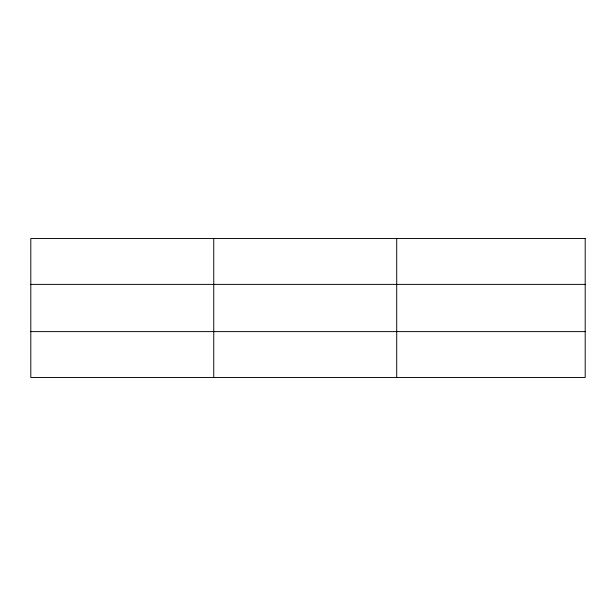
<?xml version="1.0" encoding="UTF-8"?>
<svg xmlns="http://www.w3.org/2000/svg" width="616" height="616" viewBox="0 0 616 616"><rect width="100%" height="100%" fill="white"/><g stroke="black" fill="none" stroke-linecap="round" stroke-linejoin="round"><path stroke-width="0.92" d="M213.752 238.538L213.752 377.462M396.704 238.538L396.704 377.462M30.8 284.384L585.2 284.384M30.8 331.616L585.2 331.616M585.2 238.538L585.2 377.462L30.8 377.462L30.8 238.538L585.2 238.538"/></g></svg>
